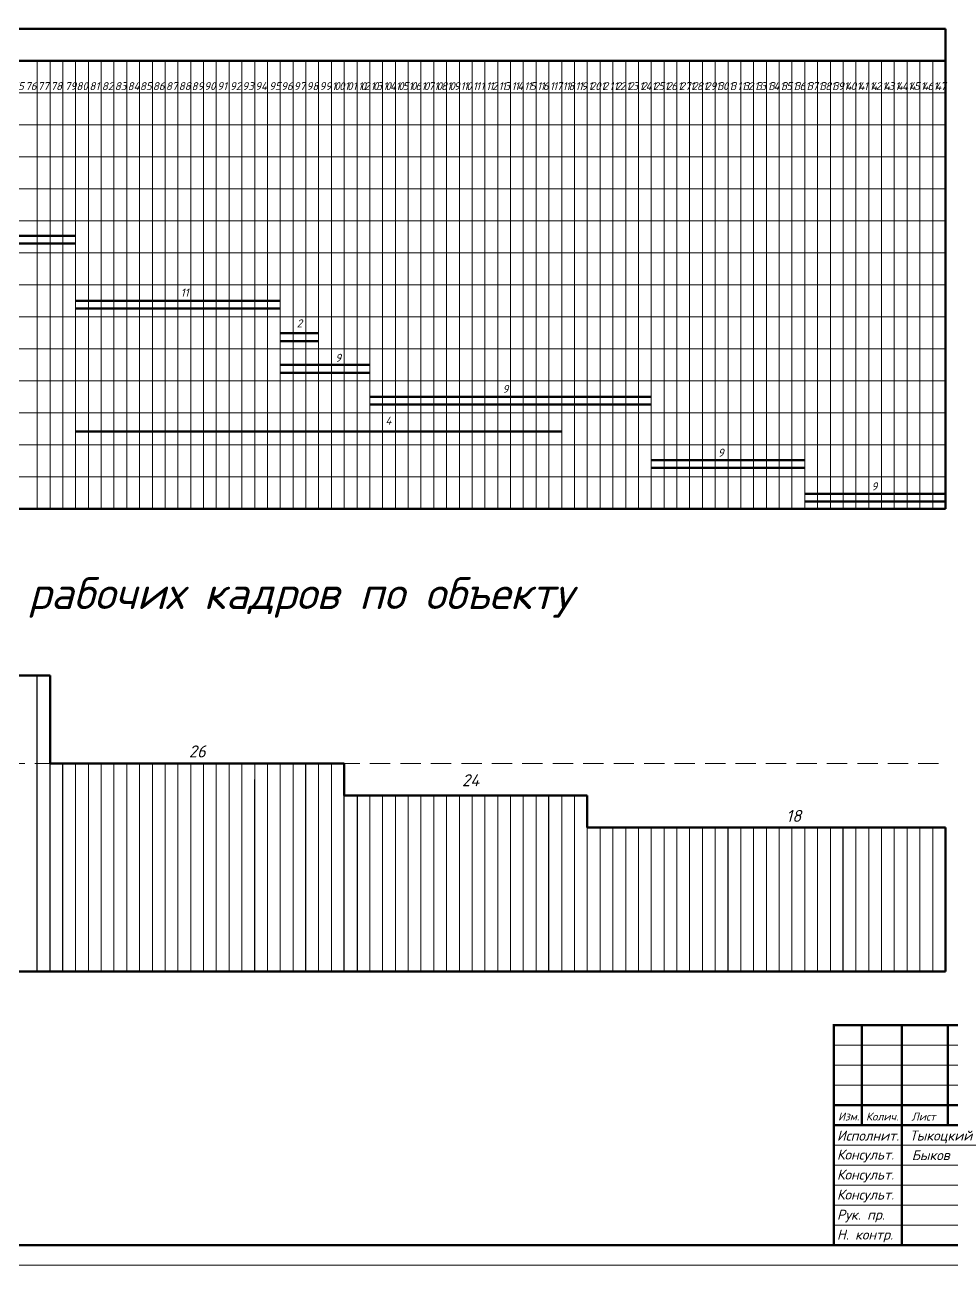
# Model space of a CAD drawing. Header units: millimetres. Extents: x 27137 to 30937, y -4667 to -569.
# Drawn here: x 29825.9 to 30057.9, y -3328.1 to -3018 of the extents above; entities that cross this region are included whole.
import ezdxf

# ---------------------------------------------------------------- set-up
doc = ezdxf.new("R2010")
doc.units = ezdxf.units.MM
doc.header["$LTSCALE"] = 0.4
doc.linetypes.add('штриховаяX2', pattern=[38.1, 25.4, -12.7])
doc.styles.add('is', font='isocpeui.ttf', dxfattribs={"height": 3.5})
doc.styles.get("Standard").update_dxf_attribs({"font": 'isocpeui.ttf', "height": 2.5})

msp = doc.modelspace()

# ---------------------------------------------------------------- linework, layer by layer
at = {"lineweight": 53, "ltscale": 0.5}
for p, q in [((29585.7713, -3019.0012), (30056.1713, -3019.0012)), ((30056.1713, -3139.0012), (30056.1713, -3019.0012)), ((29585.7713, -3027.0012), (30056.1713, -3027.0012)), ((29659.3713, -3070.8039), (29838.5713, -3070.8039)), ((29838.5713, -3072.7309), (29659.3713, -3072.7309)), ((29838.5713, -3086.9971), (29889.7713, -3086.9971)), ((29889.7713, -3088.9241), (29838.5713, -3088.9241)), ((29889.7713, -3095.1063), (29899.3713, -3095.1063)), ((29889.7713, -3097.1063), (29899.3713, -3097.1063)), ((29889.7713, -3103.0355), (29912.1713, -3103.0355)), ((29889.7713, -3105.0355), (29912.1713, -3105.0355)), ((29912.1713, -3110.9971), (29982.5713, -3110.9971)), ((29982.5713, -3112.9241), (29912.1713, -3112.9241)), ((29960.1713, -3119.6957), (29838.5713, -3119.6957)), ((29982.5713, -3126.837), (30020.9713, -3126.837)), ((30020.9713, -3128.764), (29982.5713, -3128.764)), ((30020.9713, -3135.2479), (30056.1713, -3135.2479)), ((30056.1713, -3137.1749), (30020.9713, -3137.1749)), ((29585.7713, -3139.0012), (30056.1713, -3139.0012)), ((29681.7713, -3180.7339), (29832.1713, -3180.7339)), ((29832.1713, -3180.7339), (29832.1713, -3202.7339)), ((29832.1713, -3202.7339), (29905.7713, -3202.7339)), ((29905.7713, -3210.7339), (29905.7713, -3202.7339)), ((29905.7713, -3210.7339), (29953.7713, -3210.7339)), ((29953.7713, -3210.7339), (29966.5713, -3210.7339)), ((29966.5713, -3210.7339), (29966.5713, -3218.7339)), ((29966.5713, -3218.7339), (30056.1713, -3218.7339)), ((30056.1713, -3218.7339), (30056.1713, -3254.7339)), ((29592.1713, -3254.7339), (30056.1713, -3254.7339))]:
    msp.add_line(p, q, dxfattribs=at)
at = {"lineweight": 15}
for p, q in [((29828.9713, -3027.0012), (29828.9713, -3067.0012)), ((29828.9713, -3067.0012), (29828.9713, -3027.0012)), ((29832.1713, -3027.0012), (29832.1713, -3067.0012)), ((29832.1713, -3067.0012), (29832.1713, -3027.0012)), ((29835.3713, -3027.0012), (29835.3713, -3067.0012)), ((29835.3713, -3067.0012), (29835.3713, -3027.0012)), ((29838.5713, -3027.0012), (29838.5713, -3067.0012)), ((29838.5713, -3067.0012), (29838.5713, -3027.0012)), ((29841.7713, -3027.0012), (29841.7713, -3067.0012)), ((29841.7713, -3067.0012), (29841.7713, -3027.0012)), ((29844.9713, -3027.0012), (29844.9713, -3067.0012)), ((29844.9713, -3067.0012), (29844.9713, -3027.0012)), ((29848.1713, -3027.0012), (29848.1713, -3067.0012)), ((29848.1713, -3067.0012), (29848.1713, -3027.0012)), ((29851.3713, -3027.0012), (29851.3713, -3067.0012)), ((29851.3713, -3067.0012), (29851.3713, -3027.0012)), ((29854.5713, -3027.0012), (29854.5713, -3067.0012)), ((29854.5713, -3067.0012), (29854.5713, -3027.0012)), ((29857.7713, -3027.0012), (29857.7713, -3067.0012)), ((29857.7713, -3067.0012), (29857.7713, -3027.0012)), ((29857.7713, -3067.0012), (29857.7713, -3027.0378)), ((29860.9713, -3027.0012), (29860.9713, -3067.0012)), ((29860.9713, -3067.0012), (29860.9713, -3027.0012)), ((29864.1713, -3027.0012), (29864.1713, -3067.0012)), ((29864.1713, -3067.0012), (29864.1713, -3027.0012)), ((29867.3713, -3027.0012), (29867.3713, -3067.0012)), ((29867.3713, -3067.0012), (29867.3713, -3027.0012)), ((29867.3713, -3067.0012), (29867.3713, -3027.0378)), ((29870.5713, -3027.0012), (29870.5713, -3067.0012)), ((29870.5713, -3067.0012), (29870.5713, -3027.0012)), ((29873.7713, -3027.0012), (29873.7713, -3067.0012)), ((29876.9713, -3027.0012), (29876.9713, -3067.0012)), ((29876.9713, -3067.0012), (29876.9713, -3027.0012)), ((29880.1713, -3027.0012), (29880.1713, -3067.0012)), ((29880.1713, -3067.0012), (29880.1713, -3027.0012)), ((29883.3713, -3027.0012), (29883.3713, -3067.0012)), ((29886.5713, -3027.0012), (29886.5713, -3067.0012)), ((29886.5713, -3067.0012), (29886.5713, -3027.0012)), ((29889.7713, -3027.0012), (29889.7713, -3067.0012)), ((29889.7713, -3067.0012), (29889.7713, -3027.0012)), ((29892.9713, -3027.0012), (29892.9713, -3067.0012)), ((29892.9713, -3067.0012), (29892.9713, -3027.0012)), ((29896.1713, -3027.0012), (29896.1713, -3067.0012)), ((29896.1713, -3067.0012), (29896.1713, -3027.0012)), ((29899.3713, -3027.0012), (29899.3713, -3067.0012)), ((29899.3713, -3067.0012), (29899.3713, -3027.0012)), ((29902.5713, -3027.0012), (29902.5713, -3067.0012)), ((29902.5713, -3067.0012), (29902.5713, -3027.0012)), ((29905.7713, -3027.0012), (29905.7713, -3067.0012)), ((29905.7713, -3067.0012), (29905.7713, -3027.0012)), ((29908.9713, -3027.0012), (29908.9713, -3067.0012)), ((29908.9713, -3067.0012), (29908.9713, -3027.0012)), ((29912.1713, -3027.0012), (29912.1713, -3067.0012)), ((29912.1713, -3067.0012), (29912.1713, -3027.0012)), ((29915.3713, -3027.0012), (29915.3713, -3067.0012)), ((29915.3713, -3067.0012), (29915.3713, -3027.0012)), ((29918.5713, -3027.0012), (29918.5713, -3067.0012)), ((29921.7713, -3027.0012), (29921.7713, -3067.0012)), ((29921.7713, -3067.0012), (29921.7713, -3027.0012)), ((29921.7713, -3067.0012), (29921.7713, -3027.0012)), ((29924.9713, -3027.0012), (29924.9713, -3067.0012)), ((29924.9713, -3067.0012), (29924.9713, -3027.0012)), ((29928.1713, -3027.0012), (29928.1713, -3067.0012)), ((29931.3713, -3027.0012), (29931.3713, -3067.0012)), ((29931.3713, -3067.0012), (29931.3713, -3027.0012)), ((29931.3713, -3067.0012), (29931.3713, -3027.0012)), ((29934.5713, -3027.0012), (29934.5713, -3067.0012)), ((29934.5713, -3067.0012), (29934.5713, -3027.0012)), ((29937.7713, -3027.0012), (29937.7713, -3067.0012)), ((29937.7713, -3027.0012), (29937.7713, -3067.0012)), ((29940.9713, -3067.0012), (29940.9713, -3027.0012)), ((29944.1713, -3027.0012), (29944.1713, -3067.0012)), ((29947.3713, -3027.0012), (29947.3713, -3067.0012)), ((29947.3713, -3027.0012), (29947.3713, -3067.0012)), ((29950.5713, -3067.0012), (29950.5713, -3027.0012)), ((29953.7713, -3027.0012), (29953.7713, -3067.0012)), ((29956.9713, -3027.0012), (29956.9713, -3067.0012)), ((29956.9713, -3067.0012), (29956.9713, -3027.0012)), ((29960.1713, -3027.0012), (29960.1713, -3067.0012)), ((29960.1713, -3067.0012), (29960.1713, -3027.0012)), ((29963.3713, -3027.0012), (29963.3713, -3067.0012)), ((29963.3713, -3067.0012), (29963.3713, -3027.0012)), ((29966.5713, -3027.0012), (29966.5713, -3067.0012)), ((29966.5713, -3067.0012), (29966.5713, -3027.0012)), ((29969.7713, -3027.0012), (29969.7713, -3067.0012)), ((29972.9713, -3027.0012), (29972.9713, -3067.0012)), ((29972.9713, -3067.0012), (29972.9713, -3027.0012)), ((29976.1713, -3027.0012), (29976.1713, -3067.0012)), ((29976.1713, -3027.0012), (29976.1713, -3067.0012)), ((29976.1713, -3067.0012), (29976.1713, -3027.0012)), ((29976.1713, -3067.0012), (29976.1713, -3027.0012)), ((29979.3713, -3027.0012), (29979.3713, -3067.0012)), ((29979.3713, -3067.0012), (29979.3713, -3027.0012)), ((29982.5713, -3027.0012), (29982.5713, -3067.0012)), ((29985.7713, -3027.0012), (29985.7713, -3067.0012)), ((29985.7713, -3067.0012), (29985.7713, -3027.0012)), ((29985.7713, -3067.0012), (29985.7713, -3027.0012)), ((29988.9713, -3027.0012), (29988.9713, -3067.0012)), ((29988.9713, -3067.0012), (29988.9713, -3027.0012)), ((29992.1713, -3027.0012), (29992.1713, -3067.0012)), ((29992.1713, -3027.0012), (29992.1713, -3067.0012)), ((29995.3713, -3067.0012), (29995.3713, -3027.0012)), ((29998.5713, -3027.0012), (29998.5713, -3067.0012)), ((30001.7713, -3027.0012), (30001.7713, -3067.0012)), ((30001.7713, -3027.0012), (30001.7713, -3067.0012)), ((30004.9713, -3067.0012), (30004.9713, -3027.0012)), ((30008.1713, -3027.0012), (30008.1713, -3067.0012)), ((30011.3713, -3027.0012), (30011.3713, -3067.0012)), ((30011.3713, -3067.0012), (30011.3713, -3027.0012)), ((30014.5713, -3027.0012), (30014.5713, -3067.0012)), ((30014.5713, -3067.0012), (30014.5713, -3027.0012)), ((30017.7713, -3027.0012), (30017.7713, -3067.0012)), ((30017.7713, -3067.0012), (30017.7713, -3027.0012)), ((30020.9713, -3027.0012), (30020.9713, -3067.0012)), ((30024.1713, -3139.0012), (30024.1713, -3027.0012)), ((30024.1713, -3027.0012), (30024.1713, -3139.0012)), ((30024.1713, -3027.0012), (30024.1713, -3139.0012)), ((30024.1713, -3139.0012), (30024.1713, -3027.0012)), ((30027.3713, -3139.0012), (30027.3713, -3027.0012)), ((30027.3713, -3027.0012), (30027.3713, -3139.0012)), ((30030.5713, -3027.0012), (30030.5713, -3139.0012)), ((30033.7713, -3139.0012), (30033.7713, -3027.0012)), ((30033.7713, -3027.0012), (30033.7713, -3139.0012)), ((30033.7713, -3139.0012), (30033.7713, -3027.0012)), ((30036.9713, -3027.0012), (30036.9713, -3139.0012)), ((30036.9713, -3139.0012), (30036.9713, -3027.0012)), ((30040.1713, -3027.0012), (30040.1713, -3139.0012)), ((30040.1713, -3027.0012), (30040.1713, -3139.0012)), ((30043.3713, -3139.0012), (30043.3713, -3027.0012)), ((30046.5713, -3027.0012), (30046.5713, -3139.0012)), ((30049.7713, -3027.0012), (30049.7713, -3139.0012)), ((30049.7713, -3027.0012), (30049.7713, -3139.0012)), ((30052.9713, -3139.0012), (30052.9713, -3027.0012)), ((30056.1713, -3035.0012), (29585.7713, -3035.0012)), ((29585.7713, -3043.0012), (30056.1713, -3043.0012)), ((29585.7713, -3051.0012), (30056.1713, -3051.0012)), ((29405.7713, -3059.0012), (30056.1713, -3059.0012)), ((29585.7713, -3067.0012), (30056.1713, -3067.0012)), ((29585.7713, -3067.0012), (30056.1713, -3067.0012)), ((29828.9713, -3091.0012), (29828.9713, -3067.0012)), ((29828.9713, -3067.0012), (29828.9713, -3091.0012)), ((29832.1713, -3091.0012), (29832.1713, -3067.0012)), ((29832.1713, -3067.0012), (29832.1713, -3091.0012)), ((29835.3713, -3091.0012), (29835.3713, -3067.0012)), ((29835.3713, -3067.0012), (29835.3713, -3091.0012)), ((29838.5713, -3091.0012), (29838.5713, -3067.0012)), ((29838.5713, -3067.0012), (29838.5713, -3091.0012)), ((29841.7713, -3091.0012), (29841.7713, -3067.0012)), ((29841.7713, -3067.0012), (29841.7713, -3091.0012)), ((29844.9713, -3091.0012), (29844.9713, -3067.0012)), ((29844.9713, -3067.0012), (29844.9713, -3091.0012)), ((29848.1713, -3091.0012), (29848.1713, -3067.0012)), ((29848.1713, -3067.0012), (29848.1713, -3091.0012)), ((29851.3713, -3091.0012), (29851.3713, -3067.0012)), ((29851.3713, -3067.0012), (29851.3713, -3091.0012)), ((29854.5713, -3091.0012), (29854.5713, -3067.0012)), ((29854.5713, -3067.0012), (29854.5713, -3091.0012)), ((29857.7713, -3091.0012), (29857.7713, -3067.0012)), ((29857.7713, -3091.0012), (29857.7713, -3067.0012)), ((29857.7713, -3067.0012), (29857.7713, -3091.0012)), ((29860.9713, -3091.0012), (29860.9713, -3067.0012)), ((29860.9713, -3067.0012), (29860.9713, -3091.0012)), ((29864.1713, -3091.0012), (29864.1713, -3067.0012)), ((29864.1713, -3067.0012), (29864.1713, -3091.0012)), ((29867.3713, -3091.0012), (29867.3713, -3067.0012)), ((29867.3713, -3091.0012), (29867.3713, -3067.0012)), ((29867.3713, -3067.0012), (29867.3713, -3091.0012)), ((29870.5713, -3091.0012), (29870.5713, -3067.0012)), ((29870.5713, -3067.0012), (29870.5713, -3091.0012)), ((29873.7713, -3067.0012), (29873.7713, -3091.0012)), ((29876.9713, -3091.0012), (29876.9713, -3067.0012)), ((29876.9713, -3067.0012), (29876.9713, -3091.0012)), ((29880.1713, -3091.0012), (29880.1713, -3067.0012)), ((29880.1713, -3067.0012), (29880.1713, -3091.0012)), ((29883.3713, -3067.0012), (29883.3713, -3091.0012)), ((29886.5713, -3091.0012), (29886.5713, -3067.0012)), ((29886.5713, -3067.0012), (29886.5713, -3091.0012)), ((29889.7713, -3091.0012), (29889.7713, -3067.0012)), ((29889.7713, -3067.0012), (29889.7713, -3091.0012)), ((29892.9713, -3091.0012), (29892.9713, -3067.0012)), ((29892.9713, -3067.0012), (29892.9713, -3091.0012)), ((29896.1713, -3091.0012), (29896.1713, -3067.0012)), ((29896.1713, -3067.0012), (29896.1713, -3091.0012)), ((29899.3713, -3091.0012), (29899.3713, -3067.0012)), ((29899.3713, -3067.0012), (29899.3713, -3091.0012)), ((29902.5713, -3091.0012), (29902.5713, -3067.0012)), ((29902.5713, -3067.0012), (29902.5713, -3091.0012)), ((29905.7713, -3091.0012), (29905.7713, -3067.0012)), ((29905.7713, -3067.0012), (29905.7713, -3091.0012)), ((29908.9713, -3091.0012), (29908.9713, -3067.0012)), ((29908.9713, -3067.0012), (29908.9713, -3091.0012)), ((29912.1713, -3091.0012), (29912.1713, -3067.0012)), ((29912.1713, -3067.0012), (29912.1713, -3091.0012)), ((29915.3713, -3091.0012), (29915.3713, -3067.0012)), ((29915.3713, -3067.0012), (29915.3713, -3091.0012)), ((29918.5713, -3067.0012), (29918.5713, -3091.0012)), ((29921.7713, -3091.0012), (29921.7713, -3067.0012)), ((29921.7713, -3091.0012), (29921.7713, -3067.0012)), ((29921.7713, -3067.0012), (29921.7713, -3091.0012)), ((29924.9713, -3091.0012), (29924.9713, -3067.0012)), ((29924.9713, -3067.0012), (29924.9713, -3091.0012)), ((29928.1713, -3067.0012), (29928.1713, -3091.0012)), ((29931.3713, -3091.0012), (29931.3713, -3067.0012)), ((29931.3713, -3091.0012), (29931.3713, -3067.0012)), ((29931.3713, -3067.0012), (29931.3713, -3091.0012)), ((29934.5713, -3091.0012), (29934.5713, -3067.0012)), ((29934.5713, -3067.0012), (29934.5713, -3091.0012)), ((29937.7713, -3067.0012), (29937.7713, -3091.0012)), ((29937.7713, -3067.0012), (29937.7713, -3091.0012)), ((29940.9713, -3091.0012), (29940.9713, -3067.0012)), ((29944.1713, -3067.0012), (29944.1713, -3091.0012)), ((29947.3713, -3067.0012), (29947.3713, -3091.0012)), ((29947.3713, -3067.0012), (29947.3713, -3091.0012)), ((29950.5713, -3091.0012), (29950.5713, -3067.0012)), ((29953.7713, -3067.0012), (29953.7713, -3091.0012)), ((29956.9713, -3091.0012), (29956.9713, -3067.0012)), ((29956.9713, -3067.0012), (29956.9713, -3091.0012)), ((29960.1713, -3091.0012), (29960.1713, -3067.0012)), ((29960.1713, -3067.0012), (29960.1713, -3091.0012)), ((29963.3713, -3091.0012), (29963.3713, -3067.0012)), ((29963.3713, -3067.0012), (29963.3713, -3091.0012)), ((29966.5713, -3091.0012), (29966.5713, -3067.0012)), ((29966.5713, -3067.0012), (29966.5713, -3091.0012)), ((29969.7713, -3067.0012), (29969.7713, -3091.0012)), ((29972.9713, -3091.0012), (29972.9713, -3067.0012)), ((29972.9713, -3067.0012), (29972.9713, -3091.0012)), ((29976.1713, -3091.0012), (29976.1713, -3067.0012)), ((29976.1713, -3091.0012), (29976.1713, -3067.0012)), ((29976.1713, -3067.0012), (29976.1713, -3091.0012)), ((29976.1713, -3067.0012), (29976.1713, -3091.0012)), ((29979.3713, -3091.0012), (29979.3713, -3067.0012)), ((29979.3713, -3067.0012), (29979.3713, -3091.0012)), ((29982.5713, -3067.0012), (29982.5713, -3091.0012)), ((29985.7713, -3091.0012), (29985.7713, -3067.0012)), ((29985.7713, -3091.0012), (29985.7713, -3067.0012)), ((29985.7713, -3067.0012), (29985.7713, -3091.0012)), ((29988.9713, -3091.0012), (29988.9713, -3067.0012)), ((29988.9713, -3067.0012), (29988.9713, -3091.0012)), ((29992.1713, -3067.0012), (29992.1713, -3091.0012)), ((29992.1713, -3067.0012), (29992.1713, -3091.0012)), ((29995.3713, -3091.0012), (29995.3713, -3067.0012)), ((29998.5713, -3067.0012), (29998.5713, -3091.0012)), ((30001.7713, -3067.0012), (30001.7713, -3091.0012)), ((30001.7713, -3067.0012), (30001.7713, -3091.0012)), ((30004.9713, -3091.0012), (30004.9713, -3067.0012)), ((30008.1713, -3067.0012), (30008.1713, -3091.0012)), ((30011.3713, -3091.0012), (30011.3713, -3067.0012)), ((30011.3713, -3067.0012), (30011.3713, -3091.0012)), ((30014.5713, -3091.0012), (30014.5713, -3067.0012)), ((30014.5713, -3067.0012), (30014.5713, -3091.0012)), ((30017.7713, -3091.0012), (30017.7713, -3067.0012)), ((30017.7713, -3067.0012), (30017.7713, -3091.0012)), ((30020.9713, -3067.0012), (30020.9713, -3091.0012)), ((29585.7713, -3075.0012), (30056.1713, -3075.0012)), ((29585.7713, -3083.0012), (30056.1713, -3083.0012)), ((29864.0745, -3086.9971), (29889.7713, -3086.9971)), ((29585.7713, -3091.0012), (30056.1713, -3091.0012)), ((29585.7713, -3091.0012), (30056.1713, -3091.0012)), ((29828.9713, -3139.0012), (29828.9713, -3091.0012)), ((29828.9713, -3091.0012), (29828.9713, -3139.0012)), ((29832.1713, -3091.0012), (29832.1713, -3139.0012)), ((29832.1713, -3139.0012), (29832.1713, -3091.0012)), ((29835.3713, -3139.0012), (29835.3713, -3091.0012)), ((29835.3713, -3091.0012), (29835.3713, -3139.0012)), ((29838.5713, -3091.0012), (29838.5713, -3139.0012)), ((29838.5713, -3139.0012), (29838.5713, -3091.0012)), ((29841.7713, -3139.0012), (29841.7713, -3091.0012)), ((29841.7713, -3091.0012), (29841.7713, -3139.0012)), ((29844.9713, -3091.0012), (29844.9713, -3139.0012)), ((29844.9713, -3139.0012), (29844.9713, -3091.0012)), ((29848.1713, -3139.0012), (29848.1713, -3091.0012)), ((29848.1713, -3091.0012), (29848.1713, -3139.0012)), ((29851.3713, -3091.0012), (29851.3713, -3139.0012)), ((29851.3713, -3139.0012), (29851.3713, -3091.0012)), ((29854.5713, -3139.0012), (29854.5713, -3091.0012)), ((29854.5713, -3091.0012), (29854.5713, -3139.0012)), ((29857.7713, -3091.0012), (29857.7713, -3139.0012)), ((29857.7713, -3139.0012), (29857.7713, -3091.0012)), ((29857.7713, -3139.0012), (29857.7713, -3091.0012)), ((29860.9713, -3139.0012), (29860.9713, -3091.0012)), ((29860.9713, -3091.0012), (29860.9713, -3139.0012)), ((29889.7713, -3088.9241), (29864.0745, -3088.9241)), ((29864.1713, -3091.0012), (29864.1713, -3139.0012)), ((29864.1713, -3139.0012), (29864.1713, -3091.0012)), ((29867.3713, -3139.0012), (29867.3713, -3091.0012)), ((29867.3713, -3091.0012), (29867.3713, -3139.0012)), ((29867.3713, -3139.0012), (29867.3713, -3091.0012)), ((29870.5713, -3091.0012), (29870.5713, -3139.0012)), ((29870.5713, -3139.0012), (29870.5713, -3091.0012)), ((29873.7713, -3091.0012), (29873.7713, -3139.0012)), ((29876.9713, -3091.0012), (29876.9713, -3139.0012)), ((29876.9713, -3139.0012), (29876.9713, -3091.0012)), ((29880.1713, -3139.0012), (29880.1713, -3091.0012)), ((29880.1713, -3091.0012), (29880.1713, -3139.0012)), ((29883.3713, -3091.0012), (29883.3713, -3139.0012)), ((29886.5713, -3139.0012), (29886.5713, -3091.0012)), ((29886.5713, -3091.0012), (29886.5713, -3139.0012)), ((29889.7713, -3091.0012), (29889.7713, -3139.0012)), ((29889.7713, -3139.0012), (29889.7713, -3091.0012)), ((29892.9713, -3139.0012), (29892.9713, -3091.0012)), ((29892.9713, -3091.0012), (29892.9713, -3139.0012)), ((29896.1713, -3091.0012), (29896.1713, -3139.0012)), ((29896.1713, -3139.0012), (29896.1713, -3091.0012)), ((29899.3713, -3139.0012), (29899.3713, -3091.0012)), ((29899.3713, -3091.0012), (29899.3713, -3139.0012)), ((29902.5713, -3091.0012), (29902.5713, -3139.0012)), ((29902.5713, -3139.0012), (29902.5713, -3091.0012)), ((29905.7713, -3139.0012), (29905.7713, -3091.0012)), ((29905.7713, -3091.0012), (29905.7713, -3139.0012)), ((29908.9713, -3091.0012), (29908.9713, -3139.0012)), ((29908.9713, -3139.0012), (29908.9713, -3091.0012)), ((29912.1713, -3139.0012), (29912.1713, -3091.0012)), ((29912.1713, -3091.0012), (29912.1713, -3139.0012)), ((29915.3713, -3091.0012), (29915.3713, -3139.0012)), ((29915.3713, -3139.0012), (29915.3713, -3091.0012)), ((29918.5713, -3091.0012), (29918.5713, -3139.0012)), ((29921.7713, -3091.0012), (29921.7713, -3139.0012)), ((29921.7713, -3139.0012), (29921.7713, -3091.0012)), ((29921.7713, -3139.0012), (29921.7713, -3091.0012)), ((29924.9713, -3139.0012), (29924.9713, -3091.0012)), ((29924.9713, -3091.0012), (29924.9713, -3139.0012)), ((29928.1713, -3091.0012), (29928.1713, -3139.0012)), ((29931.3713, -3139.0012), (29931.3713, -3091.0012)), ((29931.3713, -3091.0012), (29931.3713, -3139.0012)), ((29931.3713, -3139.0012), (29931.3713, -3091.0012)), ((29934.5713, -3091.0012), (29934.5713, -3139.0012)), ((29934.5713, -3139.0012), (29934.5713, -3091.0012)), ((29937.7713, -3091.0012), (29937.7713, -3139.0012)), ((29937.7713, -3091.0012), (29937.7713, -3139.0012)), ((29940.9713, -3139.0012), (29940.9713, -3091.0012)), ((29944.1713, -3091.0012), (29944.1713, -3139.0012)), ((29947.3713, -3091.0012), (29947.3713, -3139.0012)), ((29947.3713, -3091.0012), (29947.3713, -3139.0012)), ((29950.5713, -3139.0012), (29950.5713, -3091.0012)), ((29953.7713, -3091.0012), (29953.7713, -3139.0012)), ((29956.9713, -3139.0012), (29956.9713, -3091.0012)), ((29956.9713, -3091.0012), (29956.9713, -3139.0012)), ((29960.1713, -3091.0012), (29960.1713, -3139.0012)), ((29960.1713, -3139.0012), (29960.1713, -3091.0012)), ((29963.3713, -3139.0012), (29963.3713, -3091.0012)), ((29963.3713, -3091.0012), (29963.3713, -3139.0012)), ((29966.5713, -3091.0012), (29966.5713, -3139.0012)), ((29966.5713, -3139.0012), (29966.5713, -3091.0012)), ((29969.7713, -3091.0012), (29969.7713, -3139.0012)), ((29972.9713, -3139.0012), (29972.9713, -3091.0012)), ((29972.9713, -3091.0012), (29972.9713, -3139.0012)), ((29976.1713, -3139.0012), (29976.1713, -3091.0012)), ((29976.1713, -3091.0012), (29976.1713, -3139.0012)), ((29976.1713, -3091.0012), (29976.1713, -3139.0012)), ((29976.1713, -3139.0012), (29976.1713, -3091.0012)), ((29979.3713, -3139.0012), (29979.3713, -3091.0012)), ((29979.3713, -3091.0012), (29979.3713, -3139.0012)), ((29982.5713, -3091.0012), (29982.5713, -3139.0012)), ((29985.7713, -3139.0012), (29985.7713, -3091.0012)), ((29985.7713, -3091.0012), (29985.7713, -3139.0012)), ((29985.7713, -3139.0012), (29985.7713, -3091.0012)), ((29988.9713, -3091.0012), (29988.9713, -3139.0012)), ((29988.9713, -3139.0012), (29988.9713, -3091.0012)), ((29992.1713, -3091.0012), (29992.1713, -3139.0012)), ((29992.1713, -3091.0012), (29992.1713, -3139.0012)), ((29995.3713, -3139.0012), (29995.3713, -3091.0012)), ((29998.5713, -3091.0012), (29998.5713, -3139.0012)), ((30001.7713, -3091.0012), (30001.7713, -3139.0012)), ((30001.7713, -3091.0012), (30001.7713, -3139.0012)), ((30004.9713, -3139.0012), (30004.9713, -3091.0012)), ((30008.1713, -3091.0012), (30008.1713, -3139.0012)), ((30011.3713, -3139.0012), (30011.3713, -3091.0012)), ((30011.3713, -3091.0012), (30011.3713, -3139.0012)), ((30014.5713, -3091.0012), (30014.5713, -3139.0012)), ((30014.5713, -3139.0012), (30014.5713, -3091.0012)), ((30017.7713, -3091.0012), (30017.7713, -3139.0012)), ((30017.7713, -3139.0012), (30017.7713, -3091.0012)), ((30017.7713, -3091.0012), (30017.7713, -3139.0012)), ((30017.7713, -3139.0012), (30017.7713, -3091.0012)), ((30020.9713, -3091.0012), (30020.9713, -3139.0012)), ((30020.9713, -3139.0012), (30020.9713, -3091.0012)), ((30056.1713, -3139.0012), (30056.1713, -3091.0012)), ((30056.1713, -3091.0012), (30056.1713, -3139.0012)), ((29585.7713, -3099.0012), (30056.1713, -3099.0012)), ((29585.7713, -3107.0012), (30056.1713, -3107.0012)), ((29960.0745, -3110.9971), (29982.5713, -3110.9971)), ((29982.5713, -3112.9241), (29960.0745, -3112.9241)), ((29585.7713, -3115.0012), (30056.1713, -3115.0012)), ((29585.7713, -3123.0012), (30056.1713, -3123.0012)), ((29585.7713, -3131.0012), (30056.1713, -3131.0012)), ((29828.9713, -3180.7339), (29828.9713, -3254.7339)), ((29828.9713, -3254.7339), (29828.9713, -3180.7339)), ((29828.9713, -3254.7339), (29828.9713, -3180.7339)), ((29832.1713, -3202.7339), (29832.1713, -3198.7339)), ((29832.1713, -3198.7339), (29832.1713, -3202.7339)), ((29835.3713, -3254.7339), (29835.3713, -3202.7339)), ((29838.5713, -3254.7339), (29838.5713, -3202.7339)), ((29841.7713, -3202.7339), (29841.7713, -3254.7339)), ((29841.7713, -3202.7339), (29841.7713, -3250.7339)), ((29844.9713, -3254.7339), (29844.9713, -3202.7339)), ((29844.9713, -3202.7339), (29844.9713, -3254.7339)), ((29848.1713, -3202.7339), (29848.1713, -3254.7339)), ((29848.1713, -3254.7339), (29848.1713, -3202.7339)), ((29851.3713, -3254.7339), (29851.3713, -3202.7339)), ((29851.3713, -3202.7339), (29851.3713, -3254.7339)), ((29854.5713, -3254.7339), (29854.5713, -3202.7339)), ((29857.7713, -3202.7339), (29857.7713, -3254.7339)), ((29860.9713, -3254.7339), (29860.9713, -3202.7339)), ((29864.1713, -3202.7339), (29864.1713, -3254.7339)), ((29867.3713, -3254.7339), (29867.3713, -3202.7339)), ((29870.5713, -3202.7339), (29870.5713, -3254.7339)), ((29873.7713, -3254.7339), (29873.7713, -3202.7339)), ((29876.9713, -3202.7339), (29876.9713, -3254.7339)), ((29880.1713, -3254.7339), (29880.1713, -3202.7339)), ((29883.3713, -3202.7339), (29883.3713, -3254.7339)), ((29886.5713, -3254.7339), (29886.5713, -3202.7339)), ((29889.7713, -3202.7339), (29889.7713, -3254.7339)), ((29889.7713, -3254.7339), (29889.7713, -3202.7339)), ((29892.9713, -3254.7339), (29892.9713, -3202.7339)), ((29899.3713, -3254.7339), (29899.3713, -3202.7339)), ((29902.5713, -3202.7339), (29902.5713, -3254.7339)), ((29905.7713, -3206.7339), (29905.7713, -3254.7339)), ((29912.1713, -3254.7339), (29912.1713, -3210.7339)), ((29915.3713, -3210.7339), (29915.3713, -3254.7339)), ((29918.5713, -3254.7339), (29918.5713, -3210.7339)), ((29921.7713, -3210.7339), (29921.7713, -3254.7339)), ((29924.9713, -3210.7339), (29924.9713, -3254.7339)), ((29928.1713, -3210.7339), (29928.1713, -3254.7339)), ((29931.3713, -3254.7339), (29931.3713, -3210.7339)), ((29934.5713, -3210.7339), (29934.5713, -3254.7339)), ((29937.7713, -3254.7339), (29937.7713, -3210.7339)), ((29940.9713, -3210.7339), (29940.9713, -3254.7339)), ((29944.1713, -3254.7339), (29944.1713, -3210.7339)), ((29947.3713, -3210.7339), (29947.3713, -3254.7339)), ((29950.5713, -3210.7339), (29950.5713, -3254.7339)), ((29953.7713, -3210.7339), (29953.7713, -3254.7339)), ((29956.9713, -3254.7339), (29956.9713, -3210.7339)), ((29960.1713, -3210.7339), (29960.1713, -3254.7339)), ((29963.3713, -3254.7339), (29963.3713, -3210.7339)), ((29966.5713, -3218.7339), (29966.5713, -3254.7339)), ((29969.7713, -3218.7339), (29969.7713, -3254.7339)), ((29972.9713, -3218.7339), (29972.9713, -3254.7339)), ((29976.1713, -3254.7339), (29976.1713, -3218.7339)), ((29979.3713, -3218.7339), (29979.3713, -3254.7339)), ((29982.5713, -3254.7339), (29982.5713, -3218.7339)), ((29985.7713, -3218.7339), (29985.7713, -3254.7339)), ((29985.7713, -3254.7339), (29985.7713, -3218.7339)), ((29988.9713, -3254.7339), (29988.9713, -3218.7339)), ((29992.1713, -3218.7339), (29992.1713, -3254.7339)), ((29995.3713, -3254.7339), (29995.3713, -3218.7339)), ((29995.3713, -3254.7339), (29995.3713, -3218.7339)), ((29998.5713, -3218.7339), (29998.5713, -3254.7339)), ((30001.7713, -3218.7339), (30001.7713, -3254.7339)), ((30004.9713, -3218.7339), (30004.9713, -3254.7339)), ((30008.1713, -3254.7339), (30008.1713, -3218.7339)), ((30011.3713, -3218.7339), (30011.3713, -3254.7339)), ((30014.5713, -3254.7339), (30014.5713, -3218.7339)), ((30017.7713, -3218.7339), (30017.7713, -3254.7339)), ((30020.9713, -3218.7339), (30020.9713, -3254.7339)), ((30024.1713, -3218.7339), (30024.1713, -3254.7339)), ((30024.1713, -3254.7339), (30024.1713, -3218.7339)), ((30024.1713, -3254.7339), (30024.1713, -3218.7339)), ((30027.3713, -3218.7339), (30027.3713, -3254.7339)), ((30030.5713, -3218.7339), (30030.5713, -3254.7339)), ((30033.7713, -3218.7339), (30033.7713, -3254.7339)), ((30036.9713, -3254.7339), (30036.9713, -3218.7339)), ((30040.1713, -3218.7339), (30040.1713, -3254.7339)), ((30043.3713, -3254.7339), (30043.3713, -3218.7339)), ((30046.5713, -3218.7339), (30046.5713, -3254.7339)), ((30049.7713, -3218.7339), (30049.7713, -3254.7339)), ((30052.9713, -3218.7339), (30052.9713, -3254.7339)), ((30056.1713, -3254.7339), (30056.1713, -3218.7339)), ((30056.1713, -3218.7339), (30056.1713, -3254.7339)), ((29854.5713, -3229.7339), (29854.5713, -3254.7339)), ((29854.5713, -3254.7339), (29854.5713, -3229.7339)), ((29857.7713, -3254.7339), (29857.7713, -3229.7339)), ((29860.9713, -3229.7339), (29860.9713, -3254.7339)), ((29864.1713, -3254.7339), (29864.1713, -3229.7339)), ((29867.3713, -3229.7339), (29867.3713, -3254.7339)), ((29870.5713, -3229.7339), (29870.5713, -3254.7339)), ((29873.7713, -3229.7339), (29873.7713, -3254.7339)), ((29876.9713, -3254.7339), (29876.9713, -3229.7339)), ((29880.1713, -3229.7339), (29880.1713, -3254.7339)), ((29883.3713, -3254.7339), (29883.3713, -3229.7339)), ((29886.5713, -3229.7339), (29886.5713, -3254.7339)), ((29889.7713, -3254.7339), (29889.7713, -3229.7339)), ((29892.9713, -3229.7339), (29892.9713, -3254.7339)), ((29896.1713, -3254.7339), (29896.1713, -3229.7339)), ((29899.3713, -3229.7339), (29899.3713, -3254.7339)), ((29902.5713, -3254.7339), (29902.5713, -3229.7339)), ((29950.5713, -3229.7339), (29950.5713, -3254.7339)), ((29950.5713, -3254.7339), (29950.5713, -3229.7339)), ((29953.7713, -3229.7339), (29953.7713, -3254.7339)), ((29953.7713, -3254.7339), (29953.7713, -3229.7339)), ((29985.7713, -3229.7339), (29985.7713, -3254.7339)), ((29985.7713, -3254.7339), (29985.7713, -3229.7339)), ((29988.9713, -3254.7339), (29988.9713, -3229.7339)), ((29988.9713, -3229.7339), (29988.9713, -3254.7339)), ((29992.1713, -3229.7339), (29992.1713, -3254.7339)), ((29992.1713, -3254.7339), (29992.1713, -3229.7339)), ((29995.3713, -3254.7339), (29995.3713, -3229.7339)), ((29995.3713, -3229.7339), (29995.3713, -3254.7339)), ((29998.5713, -3229.7339), (29998.5713, -3254.7339)), ((29998.5713, -3254.7339), (29998.5713, -3229.7339)), ((30001.7713, -3254.7339), (30001.7713, -3229.7339)), ((30024.1713, -3254.7339), (30024.1713, -3229.7339)), ((30024.1713, -3229.7339), (30024.1713, -3254.7339)), ((30027.3713, -3229.7339), (30027.3713, -3254.7339)), ((30027.3713, -3254.7339), (30027.3713, -3229.7339)), ((30030.5713, -3254.7339), (30030.5713, -3229.7339)), ((30028.2396, -3268.1159), (30093.2396, -3268.1159)), ((30028.2396, -3268.1159), (30028.2396, -3323.1159)), ((30028.2396, -3268.1159), (30093.2396, -3268.1159)), ((30028.2396, -3268.1159), (30028.2396, -3323.1159)), ((30035.2396, -3293.1159), (30035.2396, -3268.1159)), ((30035.2396, -3293.1159), (30035.2396, -3268.1159)), ((30045.2396, -3323.1159), (30045.2396, -3268.1159)), ((30045.2396, -3323.1159), (30045.2396, -3268.1159)), ((30056.7396, -3268.1159), (30056.7396, -3293.1159)), ((30056.7396, -3293.1159), (30056.7396, -3268.1159)), ((30056.7396, -3293.1159), (30056.7396, -3268.1159))]:
    msp.add_line(p, q, dxfattribs=at)
at = {"color": 0, "lineweight": 15}
for p, q in [((29918.5713, -3067.0012), (29918.5713, -3027.0012)), ((29928.1713, -3067.0012), (29928.1713, -3027.0012)), ((29940.9713, -3027.0012), (29940.9713, -3067.0012)), ((29950.5713, -3027.0012), (29950.5713, -3067.0012)), ((29972.9713, -3067.0012), (29972.9713, -3027.0012)), ((29982.5713, -3067.0012), (29982.5713, -3027.0012)), ((29995.3713, -3027.0012), (29995.3713, -3067.0012)), ((30004.9713, -3027.0012), (30004.9713, -3067.0012)), ((30030.5713, -3139.0012), (30030.5713, -3027.0012)), ((30043.3713, -3027.0012), (30043.3713, -3139.0012)), ((30052.9713, -3027.0012), (30052.9713, -3139.0012)), ((29918.5713, -3091.0012), (29918.5713, -3067.0012)), ((29928.1713, -3091.0012), (29928.1713, -3067.0012)), ((29940.9713, -3067.0012), (29940.9713, -3091.0012)), ((29950.5713, -3067.0012), (29950.5713, -3091.0012)), ((29972.9713, -3091.0012), (29972.9713, -3067.0012)), ((29982.5713, -3091.0012), (29982.5713, -3067.0012)), ((29995.3713, -3067.0012), (29995.3713, -3091.0012)), ((30004.9713, -3067.0012), (30004.9713, -3091.0012)), ((29918.5713, -3139.0012), (29918.5713, -3091.0012)), ((29928.1713, -3139.0012), (29928.1713, -3091.0012)), ((29940.9713, -3091.0012), (29940.9713, -3139.0012)), ((29950.5713, -3091.0012), (29950.5713, -3139.0012)), ((29972.9713, -3139.0012), (29972.9713, -3091.0012)), ((29982.5713, -3139.0012), (29982.5713, -3091.0012)), ((29995.3713, -3091.0012), (29995.3713, -3139.0012)), ((30004.9713, -3091.0012), (30004.9713, -3139.0012))]:
    msp.add_line(p, q, dxfattribs=at)
at = {"lineweight": 15, "ltscale": 0.5}
for p, q in [((29828.9713, -3071.9756), (29828.9713, -3091.0012)), ((29828.9713, -3091.0012), (29828.9713, -3139.0012))]:
    msp.add_line(p, q, dxfattribs=at)
at = {"ltscale": 0.5}
for p, q in [((29681.7713, -3180.7339), (29832.1713, -3180.7339)), ((29828.9713, -3254.7339), (29828.9713, -3180.7339)), ((29832.1713, -3254.7339), (29832.1713, -3202.7339)), ((29832.1713, -3202.7339), (29905.7713, -3202.7339)), ((29835.3713, -3254.7339), (29835.3713, -3202.7339)), ((29835.3713, -3254.7339), (29835.3713, -3202.7339)), ((29896.1713, -3254.7339), (29896.1713, -3202.7339)), ((29905.7713, -3202.7339), (29905.7713, -3210.7339)), ((29883.3713, -3254.7339), (29883.3713, -3206.7339)), ((29905.7713, -3254.7339), (29905.7713, -3206.7339)), ((29905.7713, -3254.7339), (29905.7713, -3210.7339)), ((29908.9713, -3210.7339), (29908.9713, -3254.7339)), ((29953.7713, -3210.7339), (29966.5713, -3210.7339)), ((29956.9713, -3254.7339), (29956.9713, -3210.7339)), ((29966.5713, -3218.7339), (29966.5713, -3218.7339)), ((30001.7713, -3254.7339), (30001.7713, -3218.7339)), ((30030.5713, -3254.7339), (30030.5713, -3218.7339)), ((29896.1713, -3254.7339), (29896.1713, -3228.7339))]:
    msp.add_line(p, q, dxfattribs=at)
at = {"linetype": 'штриховаяX2', "lineweight": 15, "ltscale": 0.5}
msp.add_line((29592.1713, -3202.7339), (30056.1874, -3202.7339), dxfattribs=at)
at = {"color": 7, "lineweight": 15}
for p, q in [((30028.2396, -3273.1159), (30093.2396, -3273.1159)), ((30028.2396, -3278.1159), (30093.2396, -3278.1159)), ((30028.2396, -3283.1159), (30093.2396, -3283.1159)), ((30028.2396, -3288.1159), (30093.2396, -3288.1159)), ((30028.2396, -3293.1159), (30093.2396, -3293.1159)), ((30028.2396, -3298.1159), (30093.2396, -3298.1159)), ((30028.2396, -3303.1159), (30093.2396, -3303.1159)), ((30028.2396, -3308.1159), (30093.2396, -3308.1159)), ((30028.2396, -3313.1159), (30093.2396, -3313.1159)), ((30028.2396, -3318.1159), (30093.2396, -3318.1159))]:
    msp.add_line(p, q, dxfattribs=at)
msp.add_lwpolyline([(29377.2396, -3328.1159), (30218.2396, -3328.1159), (30218.2396, -2734.1159), (29377.2396, -2734.1159)], close=True, dxfattribs=at)
at = {"lineweight": 15, "const_width": 0.6}
msp.add_lwpolyline([(29397.2396, -3323.1159), (30213.2396, -3323.1159), (30213.2396, -2739.1159), (29397.2396, -2739.1159)], close=True, dxfattribs=at)
for points in [[(29397.2396, -2739.1159), (30213.2396, -2739.1159), (30213.2396, -3323.1159), (29397.2396, -3323.1159)], [(30028.2396, -3323.1159), (30028.2396, -3268.1159), (30213.2396, -3268.1159)], [(30035.2396, -3268.1159), (30035.2396, -3293.1159)], [(30045.2396, -3268.1159), (30045.2396, -3323.1159)], [(30056.7396, -3268.1159), (30056.7396, -3293.1159)], [(30028.2396, -3288.1159), (30093.2396, -3288.1159)], [(30028.2396, -3293.1159), (30093.2396, -3293.1159)]]:
    msp.add_lwpolyline(points, dxfattribs=at)

# ---------------------------------------------------------------- texts
at = {"lineweight": 15}
for s, p in [('Изм.', (30029.2961, -3291.951)), ('Колич.', (30036.2961, -3291.951)), ('Лист', (30047.6814, -3291.9715))]:
    msp.add_text(s, height=2, dxfattribs=at).set_placement(p)
at = {"lineweight": 15, "style": 'is'}
msp.add_text('Тыкоцкий', height=2.5, dxfattribs=at).set_placement((30047.2102, -3296.9606))
at = {"style": 'is'}
msp.add_text('Быков', height=2.5, dxfattribs=at).set_placement((30047.7268, -3301.8592))
at = {"lineweight": 15, "attachment_point": 1}
for s, width, gutter_width, insert, char_height in [('75', 8.923798, 12.5, (29822.7694, -3032.3672), 2), ('76', 8.923798, 12.5, (29825.9546, -3032.3672), 2), ('77', 8.923798, 12.5, (29829.0437, -3032.3672), 2), ('78', 8.923798, 12.5, (29832.2825, -3032.3672), 2), ('79', 8.923798, 12.5, (29835.8656, -3032.3672), 2), ('80', 8.923798, 12.5, (29838.7592, -3032.3672), 2), ('81', 8.923798, 12.5, (29842.0125, -3032.3672), 2), ('82', 8.923798, 12.5, (29845.1245, -3032.3672), 2), ('83', 8.923798, 12.5, (29848.3694, -3032.3672), 2), ('84', 8.923798, 12.5, (29851.5546, -3032.3672), 2), ('85', 8.923798, 12.5, (29854.6437, -3032.3672), 2), ('86', 8.923798, 12.5, (29857.8825, -3032.3672), 2), ('87', 8.923798, 12.5, (29861.1536, -3032.3672), 2), ('88', 8.923798, 12.5, (29864.3592, -3032.3672), 2), ('89', 8.923798, 12.5, (29867.5708, -3032.3672), 2), ('90', 8.923798, 12.5, (29870.7245, -3032.3672), 2), ('91', 8.923798, 12.5, (29873.9694, -3032.3672), 2), ('92', 8.923798, 12.5, (29877.1546, -3032.3672), 2), ('93', 8.923798, 12.5, (29880.2437, -3032.3672), 2), ('94', 8.923798, 12.5, (29883.4825, -3032.3672), 2), ('95', 8.923798, 12.5, (29886.9654, -3032.3672), 2), ('96', 8.923798, 12.5, (29889.9592, -3032.3672), 2), ('97', 8.923798, 12.5, (29893.1337, -3032.3672), 2), ('98', 8.923798, 12.5, (29896.3245, -3032.3672), 2), ('99', 8.923798, 12.5, (29899.5694, -3032.3672), 2), ('1', 8.923798, 12.5, (29902.6675, -3032.3672), 2), ('0', 8.923798, 12.5, (29903.2806, -3032.3672), 2), ('0', 8.923798, 12.5, (29904.4808, -3032.3672), 2), ('1', 8.923798, 12.5, (29905.8712, -3032.3672), 2), ('0', 8.923798, 12.5, (29906.4843, -3032.3672), 2), ('1', 8.923798, 12.5, (29907.8745, -3032.3672), 2), ('1', 8.923798, 12.5, (29909.2321, -3032.3672), 2), ('0', 8.923798, 12.5, (29909.8452, -3032.3672), 2), ('2', 8.923798, 12.5, (29910.7118, -3032.3672), 2), ('1', 8.923798, 12.5, (29912.3369, -3032.3672), 2), ('0', 8.923798, 12.5, (29912.95, -3032.3672), 2), ('3', 8.923798, 12.5, (29913.8166, -3032.3672), 2), ('1', 8.923798, 12.5, (29915.4756, -3032.3672), 2), ('0', 8.923798, 12.5, (29916.0887, -3032.3672), 2), ('4', 8.923798, 12.5, (29917.2094, -3032.3672), 2), ('1', 8.923798, 12.5, (29918.6526, -3032.3672), 2), ('0', 8.923798, 12.5, (29919.2658, -3032.3672), 2), ('5', 8.923798, 12.5, (29920.3865, -3032.3672), 2), ('1', 8.923798, 12.5, (29921.8426, -3032.3672), 2), ('0', 8.923798, 12.5, (29922.4557, -3032.3672), 2), ('6', 8.923798, 12.5, (29923.5764, -3032.3672), 2), ('1', 8.923798, 12.5, (29925.0549, -3032.3672), 2), ('0', 8.923798, 12.5, (29925.668, -3032.3672), 2), ('7', 8.923798, 12.5, (29926.7887, -3032.3672), 2), ('1', 8.923798, 12.5, (29928.2476, -3032.3672), 2), ('0', 8.923798, 12.5, (29928.8607, -3032.3672), 2), ('8', 8.923798, 12.5, (29929.9814, -3032.3672), 2), ('1', 8.923798, 12.5, (29931.4495, -3032.3672), 2), ('0', 8.923798, 12.5, (29932.0626, -3032.3672), 2), ('9', 8.923798, 12.5, (29933.1833, -3032.3672), 2), ('1', 8.923798, 12.5, (29934.8299, -3032.3672), 2), ('1', 8.923798, 12.5, (29935.6658, -3032.3672), 2), ('0', 8.923798, 12.5, (29936.3095, -3032.3672), 2), ('1', 8.923798, 12.5, (29937.9254, -3032.3672), 2), ('1', 8.923798, 12.5, (29938.7614, -3032.3672), 2), ('1', 8.923798, 12.5, (29939.826, -3032.3672), 2), ('1', 8.923798, 12.5, (29941.2246, -3032.3672), 2), ('1', 8.923798, 12.5, (29942.0606, -3032.3672), 2), ('2', 8.923798, 12.5, (29942.7043, -3032.3672), 2), ('1', 8.923798, 12.5, (29944.3461, -3032.3672), 2), ('1', 8.923798, 12.5, (29945.182, -3032.3672), 2), ('3', 8.923798, 12.5, (29945.8257, -3032.3672), 2), ('1', 8.923798, 12.5, (29947.5841, -3032.3672), 2), ('1', 8.923798, 12.5, (29948.4201, -3032.3672), 2), ('4', 8.923798, 12.5, (29949.0638, -3032.3672), 2), ('1', 8.923798, 12.5, (29950.7612, -3032.3672), 2), ('1', 8.923798, 12.5, (29951.5971, -3032.3672), 2), ('5', 8.923798, 12.5, (29952.2408, -3032.3672), 2), ('1', 8.923798, 12.5, (29953.9832, -3032.3672), 2), ('1', 8.923798, 12.5, (29954.8191, -3032.3672), 2), ('6', 8.923798, 12.5, (29955.4628, -3032.3672), 2), ('1', 8.923798, 12.5, (29957.1775, -3032.3672), 2), ('1', 8.923798, 12.5, (29958.0135, -3032.3672), 2), ('7', 8.923798, 12.5, (29958.8869, -3032.3672), 2), ('1', 8.923798, 12.5, (29960.3621, -3032.3672), 2), ('1', 8.923798, 12.5, (29961.198, -3032.3672), 2), ('8', 8.923798, 12.5, (29961.8417, -3032.3672), 2), ('1', 8.923798, 12.5, (29963.5614, -3032.3672), 2), ('1', 8.923798, 12.5, (29964.3973, -3032.3672), 2), ('9', 8.923798, 12.5, (29965.041, -3032.3672), 2), ('1', 8.923798, 12.5, (29966.7403, -3032.3672), 2), ('2', 8.923798, 12.5, (29967.2167, -3032.3672), 2), ('0', 8.923798, 12.5, (29968.5395, -3032.3672), 2), ('1', 8.923798, 12.5, (29969.9403, -3032.3672), 2), ('2', 8.923798, 12.5, (29970.4167, -3032.3672), 2), ('1', 8.923798, 12.5, (29972.0716, -3032.3672), 2), ('1', 8.923798, 12.5, (29973.1403, -3032.3672), 2), ('2', 8.923798, 12.5, (29973.6167, -3032.3672), 2), ('2', 8.923798, 12.5, (29974.7187, -3032.3672), 2), ('1', 8.923798, 12.5, (29976.2509, -3032.3672), 2), ('2', 8.923798, 12.5, (29976.7273, -3032.3672), 2), ('3', 8.923798, 12.5, (29977.8876, -3032.3672), 2), ('1', 8.923798, 12.5, (29979.5403, -3032.3672), 2), ('2', 8.923798, 12.5, (29980.0167, -3032.3672), 2), ('4', 8.923798, 12.5, (29981.1575, -3032.3672), 2), ('1', 8.923798, 12.5, (29982.6507, -3032.3672), 2), ('2', 8.923798, 12.5, (29983.1271, -3032.3672), 2), ('5', 8.923798, 12.5, (29984.3511, -3032.3672), 2), ('1', 8.923798, 12.5, (29985.8507, -3032.3672), 2), ('2', 8.923798, 12.5, (29986.3271, -3032.3672), 2), ('6', 8.923798, 12.5, (29987.5731, -3032.3672), 2), ('1', 8.923798, 12.5, (29989.1403, -3032.3672), 2), ('2', 8.923798, 12.5, (29989.6167, -3032.3672), 2), ('7', 8.923798, 12.5, (29990.9972, -3032.3672), 2), ('1', 8.923798, 12.5, (29992.2669, -3032.3672), 2), ('2', 8.923798, 12.5, (29992.7433, -3032.3672), 2), ('8', 8.923798, 12.5, (29993.9764, -3032.3672), 2), ('1', 8.923798, 12.5, (29995.5403, -3032.3672), 2), ('2', 8.923798, 12.5, (29996.0167, -3032.3672), 2), ('9', 8.923798, 12.5, (29997.355, -3032.3672), 2), ('1', 8.923798, 12.5, (29998.7403, -3032.3672), 2), ('3', 8.923798, 12.5, (29999.2167, -3032.3672), 2), ('0', 8.923798, 12.5, (30000.5081, -3032.3672), 2), ('1', 8.923798, 12.5, (30001.9403, -3032.3672), 2), ('3', 8.923798, 12.5, (30002.4167, -3032.3672), 2), ('1', 8.923798, 12.5, (30004.0624, -3032.3672), 2), ('1', 8.923798, 12.5, (30005.0989, -3032.3672), 2), ('3', 8.923798, 12.5, (30005.6167, -3032.3672), 2), ('2', 8.923798, 12.5, (30006.7096, -3032.3672), 2), ('1', 8.923798, 12.5, (30008.3403, -3032.3672), 2), ('3', 8.923798, 12.5, (30008.8167, -3032.3672), 2), ('3', 8.923798, 12.5, (30009.8785, -3032.3672), 2), ('1', 8.923798, 12.5, (30011.5403, -3032.3672), 2), ('3', 8.923798, 12.5, (30012.0167, -3032.3672), 2), ('4', 8.923798, 12.5, (30013.1484, -3032.3672), 2), ('1', 8.923798, 12.5, (30014.7349, -3032.3672), 2), ('3', 8.923798, 12.5, (30015.1048, -3032.3672), 2), ('5', 8.923798, 12.5, (30016.3134, -3032.3672), 2), ('1', 8.923798, 12.5, (30017.9349, -3032.3672), 2), ('3', 8.923798, 12.5, (30018.4114, -3032.3672), 2), ('6', 8.923798, 12.5, (30019.6726, -3032.3672), 2), ('1', 8.923798, 12.5, (30021.1349, -3032.3672), 2), ('3', 8.923798, 12.5, (30021.6114, -3032.3672), 2), ('7', 8.923798, 12.5, (30022.8726, -3032.3672), 2), ('1', 8.923798, 12.5, (30024.3349, -3032.3672), 2), ('3', 8.923798, 12.5, (30024.8114, -3032.3672), 2), ('8', 8.923798, 12.5, (30026.0726, -3032.3672), 2), ('1', 8.923798, 12.5, (30027.5349, -3032.3672), 2), ('3', 8.923798, 12.5, (30028.0114, -3032.3672), 2), ('9', 8.923798, 12.5, (30029.2726, -3032.3672), 2), ('1', 8.923798, 12.5, (30030.7349, -3032.3672), 2), ('4', 8.923798, 12.5, (30031.2114, -3032.3672), 2), ('0', 8.923798, 12.5, (30032.4726, -3032.3672), 2), ('1', 8.923798, 12.5, (30033.9349, -3032.3672), 2), ('4', 8.923798, 12.5, (30034.4114, -3032.3672), 2), ('1', 8.923798, 12.5, (30035.7227, -3032.3672), 2), ('1', 8.923798, 12.5, (30037.1349, -3032.3672), 2), ('4', 8.923798, 12.5, (30037.6114, -3032.3672), 2), ('2', 8.923798, 12.5, (30038.7002, -3032.3672), 2), ('1', 8.923798, 12.5, (30040.3349, -3032.3672), 2), ('4', 8.923798, 12.5, (30040.8114, -3032.3672), 2), ('3', 8.923798, 12.5, (30041.9472, -3032.3672), 2), ('1', 8.923798, 12.5, (30043.5349, -3032.3672), 2), ('4', 8.923798, 12.5, (30044.0114, -3032.3672), 2), ('4', 8.923798, 12.5, (30045.2726, -3032.3672), 2), ('1', 8.923798, 12.5, (30046.7349, -3032.3672), 2), ('4', 8.923798, 12.5, (30047.2114, -3032.3672), 2), ('5', 8.923798, 12.5, (30048.2845, -3032.3672), 2), ('1', 8.923798, 12.5, (30049.9349, -3032.3672), 2), ('4', 8.923798, 12.5, (30050.4114, -3032.3672), 2), ('6', 8.923798, 12.5, (30051.6726, -3032.3672), 2), ('1', 8.923798, 12.5, (30053.1349, -3032.3672), 2), ('4', 8.923798, 12.5, (30053.6114, -3032.3672), 2), ('7', 8.923798, 12.5, (30054.8726, -3032.3672), 2), ('11', 8.923798, 12.5, (29864.8538, -3083.9795), 2), ('2', 8.923798, 12.5, (29893.8965, -3091.6655), 2), ('9', 8.923798, 12.5, (29903.5347, -3100.2689), 2), ('9', 8.923798, 12.5, (29945.3604, -3108.0646), 2), ('4', 8.923798, 12.5, (29916.0701, -3115.9967), 2), ('9', 8.923798, 12.5, (29999.2512, -3123.9994), 2), ('9', 8.923798, 12.5, (30037.6512, -3132.4103), 2), ('\\pi29.00103;{\\fISOCPEUR|b0|i1|c204|p34;График движения рабочих кадров по объекту }', 280.652418, 5, (29701.0058, -3156.0886), 8), ('{\\H0.75x;26}', 15, 12.5, (29866.9016, -3198.1669), 4), ('{\\H0.75x;24}', 15, 12.5, (29935.2349, -3205.3845), 4), ('{\\H0.75x;18}', 15, 12.5, (30016.3262, -3214.2955), 4)]:
    msp.add_mtext_dynamic_manual_height_columns(s, width=width, gutter_width=gutter_width, heights=[0], dxfattribs=dict(at, insert=insert, char_height=char_height))
at = {"char_height": 2.5, "attachment_point": 1}
for s, width, insert in [('Исполнит.', 17.763203, (30029.0294, -3294.4798)), ('Консульт.', 30.672396, (30029.0226, -3299.2172)), ('Консульт.', 30.672396, (30029.0226, -3304.2172)), ('Консульт.', 30.672396, (30029.0226, -3309.2172)), ('Рук. пр.', 30.672396, (30029.0311, -3314.2547)), ('Н. контр.', 30.672396, (30029.0226, -3319.2172))]:
    msp.add_mtext_dynamic_manual_height_columns(s, width=width, gutter_width=10, heights=[0], dxfattribs=dict(at, insert=insert))

doc.saveas('drawing.dxf')
